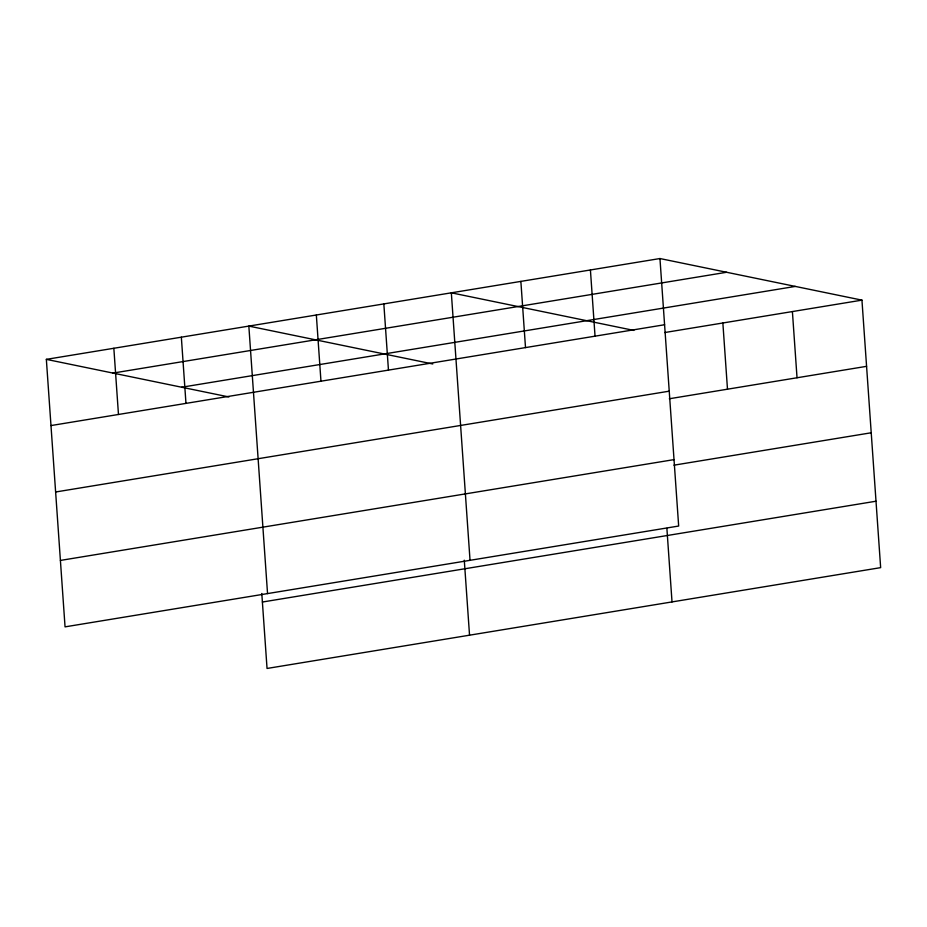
<?xml version="1.0" encoding="UTF-8"?>
<svg xmlns="http://www.w3.org/2000/svg" width="927" height="927" viewBox="0 0 927 927"><rect width="100%" height="100%" fill="white"/><g stroke="black" fill="none" stroke-linecap="round" stroke-linejoin="round"><path stroke-width="1.39" d="M659.954 258.54L678.668 526.038L65.052 626.861L46.35 359.363L659.954 258.54L861.948 300.139L880.65 567.637L267.046 668.46L261.796 593.477M113.001 373.083L726.617 272.271M181.68 387.231L795.285 286.42M50.985 425.563L664.589 324.74M664.671 332.55L861.948 300.139M55.62 491.994L669.236 391.171M669.306 398.761L866.571 366.339M60.406 560.429L674.022 459.618M673.941 465.18L871.218 432.77M262.399 602.029L876.003 501.217M633.871 330.418L451.333 292.816L470.035 560.325M432.77 363.975L248.842 326.095L267.544 593.593M46.35 359.363L228.899 396.953M792.4 311.565L797.035 377.764M722.863 322.99L727.486 389.201M666.884 528.355L672.017 601.913M590.418 269.966L595.041 336.177M520.87 281.391L525.505 347.602M464.288 560.209L469.537 635.192M383.836 303.905L388.459 370.116M316.339 314.995L320.962 381.206M181.344 337.185L185.968 403.384M113.847 348.274L118.471 414.473"/></g></svg>
